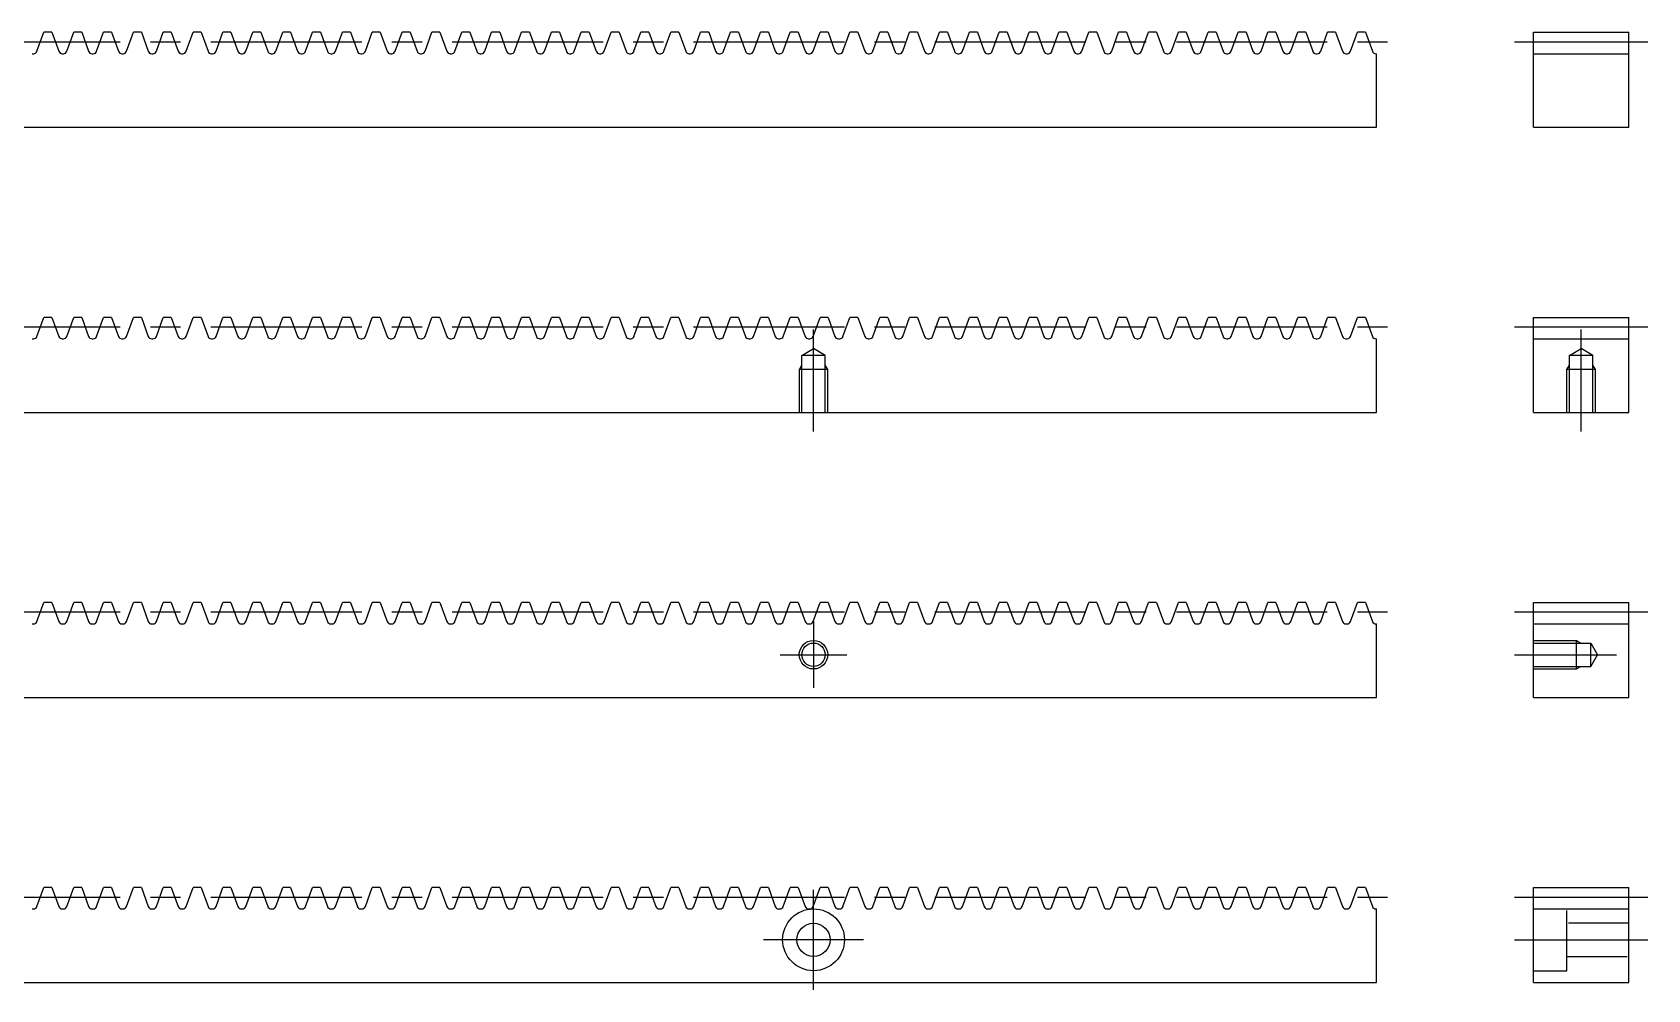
# Model space of a CAD drawing. Extents: x 0 to 337, y -23 to 110.
# Drawn here: x 167 to 337, y 9.2 to 110 of the extents above; entities that cross this region are included whole.
import ezdxf

# ---------------------------------------------------------------- set-up
doc = ezdxf.new("R2010")
doc.units = 0
doc.header["$LTSCALE"] = 0.5
doc.linetypes.add('CENTER', pattern=[50.8, 31.75, -6.35, 6.35, -6.35])
doc.linetypes.add('DASHED', pattern=[19.05, 12.7, -6.35])
for name, color, linetype in [('MSM_CENTER', 1, 'CENTER'), ('MSM_CONTINUOUS', 7, 'CONTINUOUS'), ('MSM_DASHED', 4, 'DASHED'), ('MSM_NARROW', 5, 'CONTINUOUS')]:
    doc.layers.add(name, color=color, linetype=linetype)

msp = doc.modelspace()

# ---------------------------------------------------------------- linework, layer by layer
at = {"layer": 'MSM_CENTER'}
for p, q in [((8, 109), (310.45, 109)), ((323, 109), (337, 109)), ((8, 79), (310.45, 79)), ((249.22, 68), (249.22, 78.71)), ((323, 79), (337, 79)), ((330, 68), (330, 78.71)), ((8, 49), (310.45, 49)), ((249.22, 48), (249.22, 41)), ((323, 49), (337, 49)), ((245.72, 44.5), (252.72, 44.5)), ((323, 44.5), (333.71, 44.5)), ((8, 19), (310.45, 19)), ((249.22, 9.25), (249.22, 19.75)), ((323, 19), (337, 19)), ((254.47, 14.5), (243.97, 14.5)), ((323, 14.5), (337, 14.5))]:
    msp.add_line(p, q, dxfattribs=at)
at = {"layer": 'MSM_CONTINUOUS'}
for p, q in [((167.5, 108), (168.23, 110)), ((169.07, 110), (168.23, 110)), ((169.07, 110), (169.8, 108)), ((170.64, 108), (171.37, 110)), ((172.21, 110), (171.37, 110)), ((172.21, 110), (172.94, 108)), ((173.78, 108), (174.51, 110)), ((175.35, 110), (174.51, 110)), ((175.35, 110), (176.08, 108)), ((176.93, 108), (177.65, 110)), ((178.5, 110), (177.65, 110)), ((178.5, 110), (179.22, 108)), ((180.07, 108), (180.79, 110)), ((181.64, 110), (180.79, 110)), ((181.64, 110), (182.37, 108)), ((183.21, 108), (183.94, 110)), ((184.78, 110), (183.94, 110)), ((184.78, 110), (185.51, 108)), ((186.35, 108), (187.08, 110)), ((187.92, 110), (187.08, 110)), ((187.92, 110), (188.65, 108)), ((189.49, 108), (190.22, 110)), ((191.06, 110), (190.22, 110)), ((191.06, 110), (191.79, 108)), ((192.63, 108), (193.36, 110)), ((194.2, 110), (193.36, 110)), ((194.2, 110), (194.93, 108)), ((195.77, 108), (196.5, 110)), ((197.35, 110), (196.5, 110)), ((197.35, 110), (198.07, 108)), ((198.92, 108), (199.64, 110)), ((200.49, 110), (199.64, 110)), ((200.49, 110), (201.22, 108)), ((202.06, 108), (202.79, 110)), ((203.63, 110), (202.79, 110)), ((203.63, 110), (204.36, 108)), ((205.2, 108), (205.93, 110)), ((206.77, 110), (205.93, 110)), ((206.77, 110), (207.5, 108)), ((208.34, 108), (209.07, 110)), ((209.91, 110), (209.07, 110)), ((209.91, 110), (210.64, 108)), ((211.48, 108), (212.21, 110)), ((213.05, 110), (212.21, 110)), ((213.05, 110), (213.78, 108)), ((214.62, 108), (215.35, 110)), ((216.2, 110), (215.35, 110)), ((216.2, 110), (216.92, 108)), ((217.77, 108), (218.49, 110)), ((219.34, 110), (218.49, 110)), ((219.34, 110), (220.06, 108)), ((220.91, 108), (221.64, 110)), ((222.48, 110), (221.64, 110)), ((222.48, 110), (223.21, 108)), ((224.05, 108), (224.78, 110)), ((225.62, 110), (224.78, 110)), ((225.62, 110), (226.35, 108)), ((227.19, 108), (227.92, 110)), ((228.76, 110), (227.92, 110)), ((228.76, 110), (229.49, 108)), ((230.33, 108), (231.06, 110)), ((231.9, 110), (231.06, 110)), ((231.9, 110), (232.63, 108)), ((233.47, 108), (234.2, 110)), ((235.04, 110), (234.2, 110)), ((235.04, 110), (235.77, 108)), ((236.62, 108), (237.34, 110)), ((238.19, 110), (237.34, 110)), ((238.19, 110), (238.91, 108)), ((239.76, 108), (240.49, 110)), ((241.33, 110), (240.49, 110)), ((241.33, 110), (242.06, 108)), ((242.9, 108), (243.63, 110)), ((244.47, 110), (243.63, 110)), ((244.47, 110), (245.2, 108)), ((246.04, 108), (246.77, 110)), ((247.61, 110), (246.77, 110)), ((247.61, 110), (248.34, 108)), ((249.18, 108), (249.91, 110)), ((250.75, 110), (249.91, 110)), ((250.75, 110), (251.48, 108)), ((252.32, 108), (253.05, 110)), ((253.89, 110), (253.05, 110)), ((253.89, 110), (254.62, 108)), ((255.47, 108), (256.19, 110)), ((257.04, 110), (256.19, 110)), ((257.04, 110), (257.76, 108)), ((258.61, 108), (259.33, 110)), ((260.18, 110), (259.33, 110)), ((260.18, 110), (260.91, 108)), ((261.75, 108), (262.48, 110)), ((263.32, 110), (262.48, 110)), ((263.32, 110), (264.05, 108)), ((264.89, 108), (265.62, 110)), ((266.46, 110), (265.62, 110)), ((266.46, 110), (267.19, 108)), ((268.03, 108), (268.76, 110)), ((269.6, 110), (268.76, 110)), ((269.6, 110), (270.33, 108)), ((271.17, 108), (271.9, 110)), ((272.74, 110), (271.9, 110)), ((272.74, 110), (273.47, 108)), ((274.31, 108), (275.04, 110)), ((275.89, 110), (275.04, 110)), ((275.89, 110), (276.61, 108)), ((277.46, 108), (278.18, 110)), ((279.03, 110), (278.18, 110)), ((279.03, 110), (279.76, 108)), ((280.6, 108), (281.33, 110)), ((282.17, 110), (281.33, 110)), ((282.17, 110), (282.9, 108)), ((283.74, 108), (284.47, 110)), ((285.31, 110), (284.47, 110)), ((285.31, 110), (286.04, 108)), ((286.88, 108), (287.61, 110)), ((288.45, 110), (287.61, 110)), ((288.45, 110), (289.18, 108)), ((290.02, 108), (290.75, 110)), ((291.59, 110), (290.75, 110)), ((291.59, 110), (292.32, 108)), ((293.16, 108), (293.89, 110)), ((294.74, 110), (293.89, 110)), ((294.74, 110), (295.46, 108)), ((296.31, 108), (297.03, 110)), ((297.88, 110), (297.03, 110)), ((297.88, 110), (298.6, 108)), ((299.45, 108), (300.18, 110)), ((301.02, 110), (300.18, 110)), ((301.02, 110), (301.75, 108)), ((302.59, 108), (303.32, 110)), ((304.16, 110), (303.32, 110)), ((304.16, 110), (304.89, 108)), ((305.73, 108), (306.46, 110)), ((307.3, 110), (306.46, 110)), ((307.3, 110), (308.03, 108)), ((325, 110), (335, 110)), ((325, 100), (325, 110)), ((335, 100), (335, 110)), ((167.01, 107.75), (167.14, 107.75)), ((170.16, 107.75), (170.28, 107.75)), ((173.3, 107.75), (173.43, 107.75)), ((176.44, 107.75), (176.57, 107.75)), ((179.58, 107.75), (179.71, 107.75)), ((182.72, 107.75), (182.85, 107.75)), ((185.86, 107.75), (185.99, 107.75)), ((189.01, 107.75), (189.13, 107.75)), ((192.15, 107.75), (192.28, 107.75)), ((195.29, 107.75), (195.42, 107.75)), ((198.43, 107.75), (198.56, 107.75)), ((201.57, 107.75), (201.7, 107.75)), ((204.71, 107.75), (204.84, 107.75)), ((207.86, 107.75), (207.98, 107.75)), ((211, 107.75), (211.13, 107.75)), ((214.14, 107.75), (214.27, 107.75)), ((217.28, 107.75), (217.41, 107.75)), ((220.42, 107.75), (220.55, 107.75)), ((223.56, 107.75), (223.69, 107.75)), ((226.71, 107.75), (226.83, 107.75)), ((229.85, 107.75), (229.98, 107.75)), ((232.99, 107.75), (233.12, 107.75)), ((236.13, 107.75), (236.26, 107.75)), ((239.27, 107.75), (239.4, 107.75)), ((242.41, 107.75), (242.54, 107.75)), ((245.55, 107.75), (245.68, 107.75)), ((248.7, 107.75), (248.82, 107.75)), ((251.84, 107.75), (251.97, 107.75)), ((254.98, 107.75), (255.11, 107.75)), ((258.12, 107.75), (258.25, 107.75)), ((261.26, 107.75), (261.39, 107.75)), ((264.4, 107.75), (264.53, 107.75)), ((267.55, 107.75), (267.67, 107.75)), ((270.69, 107.75), (270.82, 107.75)), ((273.83, 107.75), (273.96, 107.75)), ((276.97, 107.75), (277.1, 107.75)), ((280.11, 107.75), (280.24, 107.75)), ((283.25, 107.75), (283.38, 107.75)), ((286.4, 107.75), (286.52, 107.75)), ((289.54, 107.75), (289.67, 107.75)), ((292.68, 107.75), (292.81, 107.75)), ((295.82, 107.75), (295.95, 107.75)), ((298.96, 107.75), (299.09, 107.75)), ((302.1, 107.75), (302.23, 107.75)), ((305.25, 107.75), (305.37, 107.75)), ((308.39, 107.75), (308.45, 107.75)), ((308.45, 100), (308.45, 107.75)), ((325, 107.75), (335, 107.75)), ((10, 100), (308.45, 100)), ((325, 100), (335, 100)), ((167.5, 78), (168.23, 80)), ((169.07, 80), (168.23, 80)), ((169.07, 80), (169.8, 78)), ((170.64, 78), (171.37, 80)), ((172.21, 80), (171.37, 80)), ((172.21, 80), (172.94, 78)), ((173.78, 78), (174.51, 80)), ((175.35, 80), (174.51, 80)), ((175.35, 80), (176.08, 78)), ((176.93, 78), (177.65, 80)), ((178.5, 80), (177.65, 80)), ((178.5, 80), (179.22, 78)), ((180.07, 78), (180.79, 80)), ((181.64, 80), (180.79, 80)), ((181.64, 80), (182.37, 78)), ((183.21, 78), (183.94, 80)), ((184.78, 80), (183.94, 80)), ((184.78, 80), (185.51, 78)), ((186.35, 78), (187.08, 80)), ((187.92, 80), (187.08, 80)), ((187.92, 80), (188.65, 78)), ((189.49, 78), (190.22, 80)), ((191.06, 80), (190.22, 80)), ((191.06, 80), (191.79, 78)), ((192.63, 78), (193.36, 80)), ((194.2, 80), (193.36, 80)), ((194.2, 80), (194.93, 78)), ((195.77, 78), (196.5, 80)), ((197.35, 80), (196.5, 80)), ((197.35, 80), (198.07, 78)), ((198.92, 78), (199.64, 80)), ((200.49, 80), (199.64, 80)), ((200.49, 80), (201.22, 78)), ((202.06, 78), (202.79, 80)), ((203.63, 80), (202.79, 80)), ((203.63, 80), (204.36, 78)), ((205.2, 78), (205.93, 80)), ((206.77, 80), (205.93, 80)), ((206.77, 80), (207.5, 78)), ((208.34, 78), (209.07, 80)), ((209.91, 80), (209.07, 80)), ((209.91, 80), (210.64, 78)), ((211.48, 78), (212.21, 80)), ((213.05, 80), (212.21, 80)), ((213.05, 80), (213.78, 78)), ((214.62, 78), (215.35, 80)), ((216.2, 80), (215.35, 80)), ((216.2, 80), (216.92, 78)), ((217.77, 78), (218.49, 80)), ((219.34, 80), (218.49, 80)), ((219.34, 80), (220.06, 78)), ((220.91, 78), (221.64, 80)), ((222.48, 80), (221.64, 80)), ((222.48, 80), (223.21, 78)), ((224.05, 78), (224.78, 80)), ((225.62, 80), (224.78, 80)), ((225.62, 80), (226.35, 78)), ((227.19, 78), (227.92, 80)), ((228.76, 80), (227.92, 80)), ((228.76, 80), (229.49, 78)), ((230.33, 78), (231.06, 80)), ((231.9, 80), (231.06, 80)), ((231.9, 80), (232.63, 78)), ((233.47, 78), (234.2, 80)), ((235.04, 80), (234.2, 80)), ((235.04, 80), (235.77, 78)), ((236.62, 78), (237.34, 80)), ((238.19, 80), (237.34, 80)), ((238.19, 80), (238.91, 78)), ((239.76, 78), (240.49, 80)), ((241.33, 80), (240.49, 80)), ((241.33, 80), (242.06, 78)), ((242.9, 78), (243.63, 80)), ((244.47, 80), (243.63, 80)), ((244.47, 80), (245.2, 78)), ((246.04, 78), (246.77, 80)), ((247.61, 80), (246.77, 80)), ((247.61, 80), (248.34, 78)), ((249.18, 78), (249.91, 80)), ((250.75, 80), (249.91, 80)), ((250.75, 80), (251.48, 78)), ((252.32, 78), (253.05, 80)), ((253.89, 80), (253.05, 80)), ((253.89, 80), (254.62, 78)), ((255.47, 78), (256.19, 80)), ((257.04, 80), (256.19, 80)), ((257.04, 80), (257.76, 78)), ((258.61, 78), (259.33, 80)), ((260.18, 80), (259.33, 80)), ((260.18, 80), (260.91, 78)), ((261.75, 78), (262.48, 80)), ((263.32, 80), (262.48, 80)), ((263.32, 80), (264.05, 78)), ((264.89, 78), (265.62, 80)), ((266.46, 80), (265.62, 80)), ((266.46, 80), (267.19, 78)), ((268.03, 78), (268.76, 80)), ((269.6, 80), (268.76, 80)), ((269.6, 80), (270.33, 78)), ((271.17, 78), (271.9, 80)), ((272.74, 80), (271.9, 80)), ((272.74, 80), (273.47, 78)), ((274.31, 78), (275.04, 80)), ((275.89, 80), (275.04, 80)), ((275.89, 80), (276.61, 78)), ((277.46, 78), (278.18, 80)), ((279.03, 80), (278.18, 80)), ((279.03, 80), (279.76, 78)), ((280.6, 78), (281.33, 80)), ((282.17, 80), (281.33, 80)), ((282.17, 80), (282.9, 78)), ((283.74, 78), (284.47, 80)), ((285.31, 80), (284.47, 80)), ((285.31, 80), (286.04, 78)), ((286.88, 78), (287.61, 80)), ((288.45, 80), (287.61, 80)), ((288.45, 80), (289.18, 78)), ((290.02, 78), (290.75, 80)), ((291.59, 80), (290.75, 80)), ((291.59, 80), (292.32, 78)), ((293.16, 78), (293.89, 80)), ((294.74, 80), (293.89, 80)), ((294.74, 80), (295.46, 78)), ((296.31, 78), (297.03, 80)), ((297.88, 80), (297.03, 80)), ((297.88, 80), (298.6, 78)), ((299.45, 78), (300.18, 80)), ((301.02, 80), (300.18, 80)), ((301.02, 80), (301.75, 78)), ((302.59, 78), (303.32, 80)), ((304.16, 80), (303.32, 80)), ((304.16, 80), (304.89, 78)), ((305.73, 78), (306.46, 80)), ((307.3, 80), (306.46, 80)), ((307.3, 80), (308.03, 78)), ((325, 80), (335, 80)), ((325, 70), (325, 80)), ((335, 70), (335, 80)), ((167.01, 77.75), (167.14, 77.75)), ((170.16, 77.75), (170.28, 77.75)), ((173.3, 77.75), (173.43, 77.75)), ((176.44, 77.75), (176.57, 77.75)), ((179.58, 77.75), (179.71, 77.75)), ((182.72, 77.75), (182.85, 77.75)), ((185.86, 77.75), (185.99, 77.75)), ((189.01, 77.75), (189.13, 77.75)), ((192.15, 77.75), (192.28, 77.75)), ((195.29, 77.75), (195.42, 77.75)), ((198.43, 77.75), (198.56, 77.75)), ((201.57, 77.75), (201.7, 77.75)), ((204.71, 77.75), (204.84, 77.75)), ((207.86, 77.75), (207.98, 77.75)), ((211, 77.75), (211.13, 77.75)), ((214.14, 77.75), (214.27, 77.75)), ((217.28, 77.75), (217.41, 77.75)), ((220.42, 77.75), (220.55, 77.75)), ((223.56, 77.75), (223.69, 77.75)), ((226.71, 77.75), (226.83, 77.75)), ((229.85, 77.75), (229.98, 77.75)), ((232.99, 77.75), (233.12, 77.75)), ((236.13, 77.75), (236.26, 77.75)), ((239.27, 77.75), (239.4, 77.75)), ((242.41, 77.75), (242.54, 77.75)), ((245.55, 77.75), (245.68, 77.75)), ((248.7, 77.75), (248.82, 77.75)), ((251.84, 77.75), (251.97, 77.75)), ((254.98, 77.75), (255.11, 77.75)), ((258.12, 77.75), (258.25, 77.75)), ((261.26, 77.75), (261.39, 77.75)), ((264.4, 77.75), (264.53, 77.75)), ((267.55, 77.75), (267.67, 77.75)), ((270.69, 77.75), (270.82, 77.75)), ((273.83, 77.75), (273.96, 77.75)), ((276.97, 77.75), (277.1, 77.75)), ((280.11, 77.75), (280.24, 77.75)), ((283.25, 77.75), (283.38, 77.75)), ((286.4, 77.75), (286.52, 77.75)), ((289.54, 77.75), (289.67, 77.75)), ((292.68, 77.75), (292.81, 77.75)), ((295.82, 77.75), (295.95, 77.75)), ((298.96, 77.75), (299.09, 77.75)), ((302.1, 77.75), (302.23, 77.75)), ((305.25, 77.75), (305.37, 77.75)), ((308.39, 77.75), (308.45, 77.75)), ((308.45, 70), (308.45, 77.75)), ((325, 77.75), (335, 77.75)), ((10, 70), (308.45, 70)), ((325, 70), (335, 70)), ((167.5, 48), (168.23, 50)), ((169.07, 50), (168.23, 50)), ((169.07, 50), (169.8, 48)), ((170.64, 48), (171.37, 50)), ((172.21, 50), (171.37, 50)), ((172.21, 50), (172.94, 48)), ((173.78, 48), (174.51, 50)), ((175.35, 50), (174.51, 50)), ((175.35, 50), (176.08, 48)), ((176.93, 48), (177.65, 50)), ((178.5, 50), (177.65, 50)), ((178.5, 50), (179.22, 48)), ((180.07, 48), (180.79, 50)), ((181.64, 50), (180.79, 50)), ((181.64, 50), (182.37, 48)), ((183.21, 48), (183.94, 50)), ((184.78, 50), (183.94, 50)), ((184.78, 50), (185.51, 48)), ((186.35, 48), (187.08, 50)), ((187.92, 50), (187.08, 50)), ((187.92, 50), (188.65, 48)), ((189.49, 48), (190.22, 50)), ((191.06, 50), (190.22, 50)), ((191.06, 50), (191.79, 48)), ((192.63, 48), (193.36, 50)), ((194.2, 50), (193.36, 50)), ((194.2, 50), (194.93, 48)), ((195.77, 48), (196.5, 50)), ((197.35, 50), (196.5, 50)), ((197.35, 50), (198.07, 48)), ((198.92, 48), (199.64, 50)), ((200.49, 50), (199.64, 50)), ((200.49, 50), (201.22, 48)), ((202.06, 48), (202.79, 50)), ((203.63, 50), (202.79, 50)), ((203.63, 50), (204.36, 48)), ((205.2, 48), (205.93, 50)), ((206.77, 50), (205.93, 50)), ((206.77, 50), (207.5, 48)), ((208.34, 48), (209.07, 50)), ((209.91, 50), (209.07, 50)), ((209.91, 50), (210.64, 48)), ((211.48, 48), (212.21, 50)), ((213.05, 50), (212.21, 50)), ((213.05, 50), (213.78, 48)), ((214.62, 48), (215.35, 50)), ((216.2, 50), (215.35, 50)), ((216.2, 50), (216.92, 48)), ((217.77, 48), (218.49, 50)), ((219.34, 50), (218.49, 50)), ((219.34, 50), (220.06, 48)), ((220.91, 48), (221.64, 50)), ((222.48, 50), (221.64, 50)), ((222.48, 50), (223.21, 48)), ((224.05, 48), (224.78, 50)), ((225.62, 50), (224.78, 50)), ((225.62, 50), (226.35, 48)), ((227.19, 48), (227.92, 50)), ((228.76, 50), (227.92, 50)), ((228.76, 50), (229.49, 48)), ((230.33, 48), (231.06, 50)), ((231.9, 50), (231.06, 50)), ((231.9, 50), (232.63, 48)), ((233.47, 48), (234.2, 50)), ((235.04, 50), (234.2, 50)), ((235.04, 50), (235.77, 48)), ((236.62, 48), (237.34, 50)), ((238.19, 50), (237.34, 50)), ((238.19, 50), (238.91, 48)), ((239.76, 48), (240.49, 50)), ((241.33, 50), (240.49, 50)), ((241.33, 50), (242.06, 48)), ((242.9, 48), (243.63, 50)), ((244.47, 50), (243.63, 50)), ((244.47, 50), (245.2, 48)), ((246.04, 48), (246.77, 50)), ((247.61, 50), (246.77, 50)), ((247.61, 50), (248.34, 48)), ((249.18, 48), (249.91, 50)), ((250.75, 50), (249.91, 50)), ((250.75, 50), (251.48, 48)), ((252.32, 48), (253.05, 50)), ((253.89, 50), (253.05, 50)), ((253.89, 50), (254.62, 48)), ((255.47, 48), (256.19, 50)), ((257.04, 50), (256.19, 50)), ((257.04, 50), (257.76, 48)), ((258.61, 48), (259.33, 50)), ((260.18, 50), (259.33, 50)), ((260.18, 50), (260.91, 48)), ((261.75, 48), (262.48, 50)), ((263.32, 50), (262.48, 50)), ((263.32, 50), (264.05, 48)), ((264.89, 48), (265.62, 50)), ((266.46, 50), (265.62, 50)), ((266.46, 50), (267.19, 48)), ((268.03, 48), (268.76, 50)), ((269.6, 50), (268.76, 50)), ((269.6, 50), (270.33, 48)), ((271.17, 48), (271.9, 50)), ((272.74, 50), (271.9, 50)), ((272.74, 50), (273.47, 48)), ((274.31, 48), (275.04, 50)), ((275.89, 50), (275.04, 50)), ((275.89, 50), (276.61, 48)), ((277.46, 48), (278.18, 50)), ((279.03, 50), (278.18, 50)), ((279.03, 50), (279.76, 48)), ((280.6, 48), (281.33, 50)), ((282.17, 50), (281.33, 50)), ((282.17, 50), (282.9, 48)), ((283.74, 48), (284.47, 50)), ((285.31, 50), (284.47, 50)), ((285.31, 50), (286.04, 48)), ((286.88, 48), (287.61, 50)), ((288.45, 50), (287.61, 50)), ((288.45, 50), (289.18, 48)), ((290.02, 48), (290.75, 50)), ((291.59, 50), (290.75, 50)), ((291.59, 50), (292.32, 48)), ((293.16, 48), (293.89, 50)), ((294.74, 50), (293.89, 50)), ((294.74, 50), (295.46, 48)), ((296.31, 48), (297.03, 50)), ((297.88, 50), (297.03, 50)), ((297.88, 50), (298.6, 48)), ((299.45, 48), (300.18, 50)), ((301.02, 50), (300.18, 50)), ((301.02, 50), (301.75, 48)), ((302.59, 48), (303.32, 50)), ((304.16, 50), (303.32, 50)), ((304.16, 50), (304.89, 48)), ((305.73, 48), (306.46, 50)), ((307.3, 50), (306.46, 50)), ((307.3, 50), (308.03, 48)), ((325, 50), (335, 50)), ((325, 40), (325, 50)), ((335, 40), (335, 50)), ((167.01, 47.75), (167.14, 47.75)), ((170.16, 47.75), (170.28, 47.75)), ((173.3, 47.75), (173.43, 47.75)), ((176.44, 47.75), (176.57, 47.75)), ((179.58, 47.75), (179.71, 47.75)), ((182.72, 47.75), (182.85, 47.75)), ((185.86, 47.75), (185.99, 47.75)), ((189.01, 47.75), (189.13, 47.75)), ((192.15, 47.75), (192.28, 47.75)), ((195.29, 47.75), (195.42, 47.75)), ((198.43, 47.75), (198.56, 47.75)), ((201.57, 47.75), (201.7, 47.75)), ((204.71, 47.75), (204.84, 47.75)), ((207.86, 47.75), (207.98, 47.75)), ((211, 47.75), (211.13, 47.75)), ((214.14, 47.75), (214.27, 47.75)), ((217.28, 47.75), (217.41, 47.75)), ((220.42, 47.75), (220.55, 47.75)), ((223.56, 47.75), (223.69, 47.75)), ((226.71, 47.75), (226.83, 47.75)), ((229.85, 47.75), (229.98, 47.75)), ((232.99, 47.75), (233.12, 47.75)), ((236.13, 47.75), (236.26, 47.75)), ((239.27, 47.75), (239.4, 47.75)), ((242.41, 47.75), (242.54, 47.75)), ((245.55, 47.75), (245.68, 47.75)), ((248.7, 47.75), (248.82, 47.75)), ((251.84, 47.75), (251.97, 47.75)), ((254.98, 47.75), (255.11, 47.75)), ((258.12, 47.75), (258.25, 47.75)), ((261.26, 47.75), (261.39, 47.75)), ((264.4, 47.75), (264.53, 47.75)), ((267.55, 47.75), (267.67, 47.75)), ((270.69, 47.75), (270.82, 47.75)), ((273.83, 47.75), (273.96, 47.75)), ((276.97, 47.75), (277.1, 47.75)), ((280.11, 47.75), (280.24, 47.75)), ((283.25, 47.75), (283.38, 47.75)), ((286.4, 47.75), (286.52, 47.75)), ((289.54, 47.75), (289.67, 47.75)), ((292.68, 47.75), (292.81, 47.75)), ((295.82, 47.75), (295.95, 47.75)), ((298.96, 47.75), (299.09, 47.75)), ((302.1, 47.75), (302.23, 47.75)), ((305.25, 47.75), (305.37, 47.75)), ((308.39, 47.75), (308.45, 47.75)), ((308.45, 40), (308.45, 47.75)), ((325, 47.75), (335, 47.75)), ((10, 40), (308.45, 40)), ((325, 40), (335, 40)), ((167.5, 18), (168.23, 20)), ((169.07, 20), (168.23, 20)), ((169.07, 20), (169.8, 18)), ((170.64, 18), (171.37, 20)), ((172.21, 20), (171.37, 20)), ((172.21, 20), (172.94, 18)), ((173.78, 18), (174.51, 20)), ((175.35, 20), (174.51, 20)), ((175.35, 20), (176.08, 18)), ((176.93, 18), (177.65, 20)), ((178.5, 20), (177.65, 20)), ((178.5, 20), (179.22, 18)), ((180.07, 18), (180.79, 20)), ((181.64, 20), (180.79, 20)), ((181.64, 20), (182.37, 18)), ((183.21, 18), (183.94, 20)), ((184.78, 20), (183.94, 20)), ((184.78, 20), (185.51, 18)), ((186.35, 18), (187.08, 20)), ((187.92, 20), (187.08, 20)), ((187.92, 20), (188.65, 18)), ((189.49, 18), (190.22, 20)), ((191.06, 20), (190.22, 20)), ((191.06, 20), (191.79, 18)), ((192.63, 18), (193.36, 20)), ((194.2, 20), (193.36, 20)), ((194.2, 20), (194.93, 18)), ((195.77, 18), (196.5, 20)), ((197.35, 20), (196.5, 20)), ((197.35, 20), (198.07, 18)), ((198.92, 18), (199.64, 20)), ((200.49, 20), (199.64, 20)), ((200.49, 20), (201.22, 18)), ((202.06, 18), (202.79, 20)), ((203.63, 20), (202.79, 20)), ((203.63, 20), (204.36, 18)), ((205.2, 18), (205.93, 20)), ((206.77, 20), (205.93, 20)), ((206.77, 20), (207.5, 18)), ((208.34, 18), (209.07, 20)), ((209.91, 20), (209.07, 20)), ((209.91, 20), (210.64, 18)), ((211.48, 18), (212.21, 20)), ((213.05, 20), (212.21, 20)), ((213.05, 20), (213.78, 18)), ((214.62, 18), (215.35, 20)), ((216.2, 20), (215.35, 20)), ((216.2, 20), (216.92, 18)), ((217.77, 18), (218.49, 20)), ((219.34, 20), (218.49, 20)), ((219.34, 20), (220.06, 18)), ((220.91, 18), (221.64, 20)), ((222.48, 20), (221.64, 20)), ((222.48, 20), (223.21, 18)), ((224.05, 18), (224.78, 20)), ((225.62, 20), (224.78, 20)), ((225.62, 20), (226.35, 18)), ((227.19, 18), (227.92, 20)), ((228.76, 20), (227.92, 20)), ((228.76, 20), (229.49, 18)), ((230.33, 18), (231.06, 20)), ((231.9, 20), (231.06, 20)), ((231.9, 20), (232.63, 18)), ((233.47, 18), (234.2, 20)), ((235.04, 20), (234.2, 20)), ((235.04, 20), (235.77, 18)), ((236.62, 18), (237.34, 20)), ((238.19, 20), (237.34, 20)), ((238.19, 20), (238.91, 18)), ((239.76, 18), (240.49, 20)), ((241.33, 20), (240.49, 20)), ((241.33, 20), (242.06, 18)), ((242.9, 18), (243.63, 20)), ((244.47, 20), (243.63, 20)), ((244.47, 20), (245.2, 18)), ((246.04, 18), (246.77, 20)), ((247.61, 20), (246.77, 20)), ((247.61, 20), (248.34, 18)), ((249.18, 18), (249.91, 20)), ((250.75, 20), (249.91, 20)), ((250.75, 20), (251.48, 18)), ((252.32, 18), (253.05, 20)), ((253.89, 20), (253.05, 20)), ((253.89, 20), (254.62, 18)), ((255.47, 18), (256.19, 20)), ((257.04, 20), (256.19, 20)), ((257.04, 20), (257.76, 18)), ((258.61, 18), (259.33, 20)), ((260.18, 20), (259.33, 20)), ((260.18, 20), (260.91, 18)), ((261.75, 18), (262.48, 20)), ((263.32, 20), (262.48, 20)), ((263.32, 20), (264.05, 18)), ((264.89, 18), (265.62, 20)), ((266.46, 20), (265.62, 20)), ((266.46, 20), (267.19, 18)), ((268.03, 18), (268.76, 20)), ((269.6, 20), (268.76, 20)), ((269.6, 20), (270.33, 18)), ((271.17, 18), (271.9, 20)), ((272.74, 20), (271.9, 20)), ((272.74, 20), (273.47, 18)), ((274.31, 18), (275.04, 20)), ((275.89, 20), (275.04, 20)), ((275.89, 20), (276.61, 18)), ((277.46, 18), (278.18, 20)), ((279.03, 20), (278.18, 20)), ((279.03, 20), (279.76, 18)), ((280.6, 18), (281.33, 20)), ((282.17, 20), (281.33, 20)), ((282.17, 20), (282.9, 18)), ((283.74, 18), (284.47, 20)), ((285.31, 20), (284.47, 20)), ((285.31, 20), (286.04, 18)), ((286.88, 18), (287.61, 20)), ((288.45, 20), (287.61, 20)), ((288.45, 20), (289.18, 18)), ((290.02, 18), (290.75, 20)), ((291.59, 20), (290.75, 20)), ((291.59, 20), (292.32, 18)), ((293.16, 18), (293.89, 20)), ((294.74, 20), (293.89, 20)), ((294.74, 20), (295.46, 18)), ((296.31, 18), (297.03, 20)), ((297.88, 20), (297.03, 20)), ((297.88, 20), (298.6, 18)), ((299.45, 18), (300.18, 20)), ((301.02, 20), (300.18, 20)), ((301.02, 20), (301.75, 18)), ((302.59, 18), (303.32, 20)), ((304.16, 20), (303.32, 20)), ((304.16, 20), (304.89, 18)), ((305.73, 18), (306.46, 20)), ((307.3, 20), (306.46, 20)), ((307.3, 20), (308.03, 18)), ((325, 20), (335, 20)), ((325, 10), (325, 20)), ((335, 10), (335, 20)), ((167.01, 17.75), (167.14, 17.75)), ((170.16, 17.75), (170.28, 17.75)), ((173.3, 17.75), (173.43, 17.75)), ((176.44, 17.75), (176.57, 17.75)), ((179.58, 17.75), (179.71, 17.75)), ((182.72, 17.75), (182.85, 17.75)), ((185.86, 17.75), (185.99, 17.75)), ((189.01, 17.75), (189.13, 17.75)), ((192.15, 17.75), (192.28, 17.75)), ((195.29, 17.75), (195.42, 17.75)), ((198.43, 17.75), (198.56, 17.75)), ((201.57, 17.75), (201.7, 17.75)), ((204.71, 17.75), (204.84, 17.75)), ((207.86, 17.75), (207.98, 17.75)), ((211, 17.75), (211.13, 17.75)), ((214.14, 17.75), (214.27, 17.75)), ((217.28, 17.75), (217.41, 17.75)), ((220.42, 17.75), (220.55, 17.75)), ((223.56, 17.75), (223.69, 17.75)), ((226.71, 17.75), (226.83, 17.75)), ((229.85, 17.75), (229.98, 17.75)), ((232.99, 17.75), (233.12, 17.75)), ((236.13, 17.75), (236.26, 17.75)), ((239.27, 17.75), (239.4, 17.75)), ((242.41, 17.75), (242.54, 17.75)), ((245.55, 17.75), (245.68, 17.75)), ((248.7, 17.75), (248.82, 17.75)), ((251.84, 17.75), (251.97, 17.75)), ((254.98, 17.75), (255.11, 17.75)), ((258.12, 17.75), (258.25, 17.75)), ((261.26, 17.75), (261.39, 17.75)), ((264.4, 17.75), (264.53, 17.75)), ((267.55, 17.75), (267.67, 17.75)), ((270.69, 17.75), (270.82, 17.75)), ((273.83, 17.75), (273.96, 17.75)), ((276.97, 17.75), (277.1, 17.75)), ((280.11, 17.75), (280.24, 17.75)), ((283.25, 17.75), (283.38, 17.75)), ((286.4, 17.75), (286.52, 17.75)), ((289.54, 17.75), (289.67, 17.75)), ((292.68, 17.75), (292.81, 17.75)), ((295.82, 17.75), (295.95, 17.75)), ((298.96, 17.75), (299.09, 17.75)), ((302.1, 17.75), (302.23, 17.75)), ((305.25, 17.75), (305.37, 17.75)), ((308.39, 17.75), (308.45, 17.75)), ((308.45, 10), (308.45, 17.75)), ((325, 17.75), (335, 17.75)), ((10, 10), (308.45, 10)), ((325, 10), (335, 10))]:
    msp.add_line(p, q, dxfattribs=at)
for centre, radius in [((249.22, 44.5), 1.23), ((249.22, 14.5), 3.25), ((249.22, 14.5), 1.75)]:
    msp.add_circle(centre, radius, dxfattribs=at)
for centre, start, end in [((167.14, 108.13), 270, 340), ((170.16, 108.13), 200, 270), ((170.28, 108.13), 270, 340), ((173.3, 108.13), 200, 270), ((173.43, 108.13), 270, 340), ((176.44, 108.13), 200, 270), ((176.57, 108.13), 270, 340), ((179.58, 108.13), 200, 270), ((179.71, 108.13), 270, 340), ((182.72, 108.13), 200, 270), ((182.85, 108.13), 270, 340), ((185.86, 108.13), 200, 270), ((185.99, 108.13), 270, 340), ((189.01, 108.13), 200, 270), ((189.13, 108.13), 270, 340), ((192.15, 108.13), 200, 270), ((192.28, 108.13), 270, 340), ((195.29, 108.13), 200, 270), ((195.42, 108.13), 270, 340), ((198.43, 108.13), 200, 270), ((198.56, 108.13), 270, 340), ((201.57, 108.13), 200, 270), ((201.7, 108.13), 270, 340), ((204.71, 108.13), 200, 270), ((204.84, 108.13), 270, 340), ((207.86, 108.13), 200, 270), ((207.98, 108.13), 270, 340), ((211, 108.13), 200, 270), ((211.13, 108.13), 270, 340), ((214.14, 108.13), 200, 270), ((214.27, 108.13), 270, 340), ((217.28, 108.13), 200, 270), ((217.41, 108.13), 270, 340), ((220.42, 108.13), 200, 270), ((220.55, 108.13), 270, 340), ((223.56, 108.13), 200, 270), ((223.69, 108.13), 270, 340), ((226.71, 108.13), 200, 270), ((226.83, 108.13), 270, 340), ((229.85, 108.13), 200, 270), ((229.98, 108.13), 270, 340), ((232.99, 108.13), 200, 270), ((233.12, 108.13), 270, 340), ((236.13, 108.13), 200, 270), ((236.26, 108.13), 270, 340), ((239.27, 108.13), 200, 270), ((239.4, 108.13), 270, 340), ((242.41, 108.13), 200, 270), ((242.54, 108.13), 270, 340), ((245.55, 108.13), 200, 270), ((245.68, 108.13), 270, 340), ((248.7, 108.13), 200, 270), ((248.82, 108.13), 270, 340), ((251.84, 108.13), 200, 270), ((251.97, 108.13), 270, 340), ((254.98, 108.13), 200, 270), ((255.11, 108.13), 270, 340), ((258.12, 108.13), 200, 270), ((258.25, 108.13), 270, 340), ((261.26, 108.13), 200, 270), ((261.39, 108.13), 270, 340), ((264.4, 108.13), 200, 270), ((264.53, 108.13), 270, 340), ((267.55, 108.13), 200, 270), ((267.67, 108.13), 270, 340), ((270.69, 108.13), 200, 270), ((270.82, 108.13), 270, 340), ((273.83, 108.13), 200, 270), ((273.96, 108.13), 270, 340), ((276.97, 108.13), 200, 270), ((277.1, 108.13), 270, 340), ((280.11, 108.13), 200, 270), ((280.24, 108.13), 270, 340), ((283.25, 108.13), 200, 270), ((283.38, 108.13), 270, 340), ((286.4, 108.13), 200, 270), ((286.52, 108.13), 270, 340), ((289.54, 108.13), 200, 270), ((289.67, 108.13), 270, 340), ((292.68, 108.13), 200, 270), ((292.81, 108.13), 270, 340), ((295.82, 108.13), 200, 270), ((295.95, 108.13), 270, 340), ((298.96, 108.13), 200, 270), ((299.09, 108.13), 270, 340), ((302.1, 108.13), 200, 270), ((302.23, 108.13), 270, 340), ((305.25, 108.13), 200, 270), ((305.37, 108.13), 270, 340), ((308.39, 108.13), 200, 270), ((167.14, 78.13), 270, 340), ((170.16, 78.13), 200, 270), ((170.28, 78.13), 270, 340), ((173.3, 78.13), 200, 270), ((173.43, 78.13), 270, 340), ((176.44, 78.13), 200, 270), ((176.57, 78.13), 270, 340), ((179.58, 78.13), 200, 270), ((179.71, 78.13), 270, 340), ((182.72, 78.13), 200, 270), ((182.85, 78.13), 270, 340), ((185.86, 78.13), 200, 270), ((185.99, 78.13), 270, 340), ((189.01, 78.13), 200, 270), ((189.13, 78.13), 270, 340), ((192.15, 78.13), 200, 270), ((192.28, 78.13), 270, 340), ((195.29, 78.13), 200, 270), ((195.42, 78.13), 270, 340), ((198.43, 78.13), 200, 270), ((198.56, 78.13), 270, 340), ((201.57, 78.13), 200, 270), ((201.7, 78.13), 270, 340), ((204.71, 78.13), 200, 270), ((204.84, 78.13), 270, 340), ((207.86, 78.13), 200, 270), ((207.98, 78.13), 270, 340), ((211, 78.13), 200, 270), ((211.13, 78.13), 270, 340), ((214.14, 78.13), 200, 270), ((214.27, 78.13), 270, 340), ((217.28, 78.13), 200, 270), ((217.41, 78.13), 270, 340), ((220.42, 78.13), 200, 270), ((220.55, 78.13), 270, 340), ((223.56, 78.13), 200, 270), ((223.69, 78.13), 270, 340), ((226.71, 78.13), 200, 270), ((226.83, 78.13), 270, 340), ((229.85, 78.13), 200, 270), ((229.98, 78.13), 270, 340), ((232.99, 78.13), 200, 270), ((233.12, 78.13), 270, 340), ((236.13, 78.13), 200, 270), ((236.26, 78.13), 270, 340), ((239.27, 78.13), 200, 270), ((239.4, 78.13), 270, 340), ((242.41, 78.13), 200, 270), ((242.54, 78.13), 270, 340), ((245.55, 78.13), 200, 270), ((245.68, 78.13), 270, 340), ((248.7, 78.13), 200, 270), ((248.82, 78.13), 270, 340), ((251.84, 78.13), 200, 270), ((251.97, 78.13), 270, 340), ((254.98, 78.13), 200, 270), ((255.11, 78.13), 270, 340), ((258.12, 78.13), 200, 270), ((258.25, 78.13), 270, 340), ((261.26, 78.13), 200, 270), ((261.39, 78.13), 270, 340), ((264.4, 78.13), 200, 270), ((264.53, 78.13), 270, 340), ((267.55, 78.13), 200, 270), ((267.67, 78.13), 270, 340), ((270.69, 78.13), 200, 270), ((270.82, 78.13), 270, 340), ((273.83, 78.13), 200, 270), ((273.96, 78.13), 270, 340), ((276.97, 78.13), 200, 270), ((277.1, 78.13), 270, 340), ((280.11, 78.13), 200, 270), ((280.24, 78.13), 270, 340), ((283.25, 78.13), 200, 270), ((283.38, 78.13), 270, 340), ((286.4, 78.13), 200, 270), ((286.52, 78.13), 270, 340), ((289.54, 78.13), 200, 270), ((289.67, 78.13), 270, 340), ((292.68, 78.13), 200, 270), ((292.81, 78.13), 270, 340), ((295.82, 78.13), 200, 270), ((295.95, 78.13), 270, 340), ((298.96, 78.13), 200, 270), ((299.09, 78.13), 270, 340), ((302.1, 78.13), 200, 270), ((302.23, 78.13), 270, 340), ((305.25, 78.13), 200, 270), ((305.37, 78.13), 270, 340), ((308.39, 78.13), 200, 270), ((167.14, 48.13), 270, 340), ((170.16, 48.13), 200, 270), ((170.28, 48.13), 270, 340), ((173.3, 48.13), 200, 270), ((173.43, 48.13), 270, 340), ((176.44, 48.13), 200, 270), ((176.57, 48.13), 270, 340), ((179.58, 48.13), 200, 270), ((179.71, 48.13), 270, 340), ((182.72, 48.13), 200, 270), ((182.85, 48.13), 270, 340), ((185.86, 48.13), 200, 270), ((185.99, 48.13), 270, 340), ((189.01, 48.13), 200, 270), ((189.13, 48.13), 270, 340), ((192.15, 48.13), 200, 270), ((192.28, 48.13), 270, 340), ((195.29, 48.13), 200, 270), ((195.42, 48.13), 270, 340), ((198.43, 48.13), 200, 270), ((198.56, 48.13), 270, 340), ((201.57, 48.13), 200, 270), ((201.7, 48.13), 270, 340), ((204.71, 48.13), 200, 270), ((204.84, 48.13), 270, 340), ((207.86, 48.13), 200, 270), ((207.98, 48.13), 270, 340), ((211, 48.13), 200, 270), ((211.13, 48.13), 270, 340), ((214.14, 48.13), 200, 270), ((214.27, 48.13), 270, 340), ((217.28, 48.13), 200, 270), ((217.41, 48.13), 270, 340), ((220.42, 48.13), 200, 270), ((220.55, 48.13), 270, 340), ((223.56, 48.13), 200, 270), ((223.69, 48.13), 270, 340), ((226.71, 48.13), 200, 270), ((226.83, 48.13), 270, 340), ((229.85, 48.13), 200, 270), ((229.98, 48.13), 270, 340), ((232.99, 48.13), 200, 270), ((233.12, 48.13), 270, 340), ((236.13, 48.13), 200, 270), ((236.26, 48.13), 270, 340), ((239.27, 48.13), 200, 270), ((239.4, 48.13), 270, 340), ((242.41, 48.13), 200, 270), ((242.54, 48.13), 270, 340), ((245.55, 48.13), 200, 270), ((245.68, 48.13), 270, 340), ((248.7, 48.13), 200, 270), ((248.82, 48.13), 270, 340), ((251.84, 48.13), 200, 270), ((251.97, 48.13), 270, 340), ((254.98, 48.13), 200, 270), ((255.11, 48.13), 270, 340), ((258.12, 48.13), 200, 270), ((258.25, 48.13), 270, 340), ((261.26, 48.13), 200, 270), ((261.39, 48.13), 270, 340), ((264.4, 48.13), 200, 270), ((264.53, 48.13), 270, 340), ((267.55, 48.13), 200, 270), ((267.67, 48.13), 270, 340), ((270.69, 48.13), 200, 270), ((270.82, 48.13), 270, 340), ((273.83, 48.13), 200, 270), ((273.96, 48.13), 270, 340), ((276.97, 48.13), 200, 270), ((277.1, 48.13), 270, 340), ((280.11, 48.13), 200, 270), ((280.24, 48.13), 270, 340), ((283.25, 48.13), 200, 270), ((283.38, 48.13), 270, 340), ((286.4, 48.13), 200, 270), ((286.52, 48.13), 270, 340), ((289.54, 48.13), 200, 270), ((289.67, 48.13), 270, 340), ((292.68, 48.13), 200, 270), ((292.81, 48.13), 270, 340), ((295.82, 48.13), 200, 270), ((295.95, 48.13), 270, 340), ((298.96, 48.13), 200, 270), ((299.09, 48.13), 270, 340), ((302.1, 48.13), 200, 270), ((302.23, 48.13), 270, 340), ((305.25, 48.13), 200, 270), ((305.37, 48.13), 270, 340), ((308.39, 48.13), 200, 270), ((167.14, 18.13), 270, 340), ((170.16, 18.13), 200, 270), ((170.28, 18.13), 270, 340), ((173.3, 18.13), 200, 270), ((173.43, 18.13), 270, 340), ((176.44, 18.13), 200, 270), ((176.57, 18.13), 270, 340), ((179.58, 18.13), 200, 270), ((179.71, 18.13), 270, 340), ((182.72, 18.13), 200, 270), ((182.85, 18.13), 270, 340), ((185.86, 18.13), 200, 270), ((185.99, 18.13), 270, 340), ((189.01, 18.13), 200, 270), ((189.13, 18.13), 270, 340), ((192.15, 18.13), 200, 270), ((192.28, 18.13), 270, 340), ((195.29, 18.13), 200, 270), ((195.42, 18.13), 270, 340), ((198.43, 18.13), 200, 270), ((198.56, 18.13), 270, 340), ((201.57, 18.13), 200, 270), ((201.7, 18.13), 270, 340), ((204.71, 18.13), 200, 270), ((204.84, 18.13), 270, 340), ((207.86, 18.13), 200, 270), ((207.98, 18.13), 270, 340), ((211, 18.13), 200, 270), ((211.13, 18.13), 270, 340), ((214.14, 18.13), 200, 270), ((214.27, 18.13), 270, 340), ((217.28, 18.13), 200, 270), ((217.41, 18.13), 270, 340), ((220.42, 18.13), 200, 270), ((220.55, 18.13), 270, 340), ((223.56, 18.13), 200, 270), ((223.69, 18.13), 270, 340), ((226.71, 18.13), 200, 270), ((226.83, 18.13), 270, 340), ((229.85, 18.13), 200, 270), ((229.98, 18.13), 270, 340), ((232.99, 18.13), 200, 270), ((233.12, 18.13), 270, 340), ((236.13, 18.13), 200, 270), ((236.26, 18.13), 270, 340), ((239.27, 18.13), 200, 270), ((239.4, 18.13), 270, 340), ((242.41, 18.13), 200, 270), ((242.54, 18.13), 270, 340), ((245.55, 18.13), 200, 270), ((245.68, 18.13), 270, 340), ((248.7, 18.13), 200, 270), ((248.82, 18.13), 270, 340), ((251.84, 18.13), 200, 270), ((251.97, 18.13), 270, 340), ((254.98, 18.13), 200, 270), ((255.11, 18.13), 270, 340), ((258.12, 18.13), 200, 270), ((258.25, 18.13), 270, 340), ((261.26, 18.13), 200, 270), ((261.39, 18.13), 270, 340), ((264.4, 18.13), 200, 270), ((264.53, 18.13), 270, 340), ((267.55, 18.13), 200, 270), ((267.67, 18.13), 270, 340), ((270.69, 18.13), 200, 270), ((270.82, 18.13), 270, 340), ((273.83, 18.13), 200, 270), ((273.96, 18.13), 270, 340), ((276.97, 18.13), 200, 270), ((277.1, 18.13), 270, 340), ((280.11, 18.13), 200, 270), ((280.24, 18.13), 270, 340), ((283.25, 18.13), 200, 270), ((283.38, 18.13), 270, 340), ((286.4, 18.13), 200, 270), ((286.52, 18.13), 270, 340), ((289.54, 18.13), 200, 270), ((289.67, 18.13), 270, 340), ((292.68, 18.13), 200, 270), ((292.81, 18.13), 270, 340), ((295.82, 18.13), 200, 270), ((295.95, 18.13), 270, 340), ((298.96, 18.13), 200, 270), ((299.09, 18.13), 270, 340), ((302.1, 18.13), 200, 270), ((302.23, 18.13), 270, 340), ((305.25, 18.13), 200, 270), ((305.37, 18.13), 270, 340), ((308.39, 18.13), 200, 270)]:
    msp.add_arc(centre, 0.38, start, end, dxfattribs=at)
at = {"layer": 'MSM_DASHED'}
for p, q in [((248, 76), (249.22, 76.71)), ((250.45, 76), (249.22, 76.71)), ((328.77, 76), (330, 76.71)), ((331.23, 76), (330, 76.71)), ((247.73, 74.5), (248, 74.97)), ((250.45, 76), (248, 76)), ((248, 70), (248, 76)), ((250.45, 70), (250.45, 76)), ((250.73, 74.5), (250.45, 74.97)), ((328.5, 74.5), (328.77, 74.97)), ((331.23, 76), (328.77, 76)), ((328.77, 70), (328.77, 76)), ((331.23, 70), (331.23, 76)), ((331.5, 74.5), (331.23, 74.97)), ((250.73, 74.5), (247.73, 74.5)), ((247.73, 70), (247.73, 74.5)), ((250.73, 70), (250.73, 74.5)), ((331.5, 74.5), (328.5, 74.5)), ((328.5, 70), (328.5, 74.5)), ((331.5, 70), (331.5, 74.5)), ((325, 46), (329.5, 46)), ((329.5, 46), (329.97, 45.73)), ((329.5, 43), (329.5, 46)), ((325, 45.73), (331, 45.73)), ((331, 43.27), (331, 45.73)), ((331, 45.73), (331.71, 44.5)), ((331, 43.27), (331.71, 44.5)), ((325, 43.27), (331, 43.27)), ((325, 43), (329.5, 43)), ((329.5, 43), (329.97, 43.27)), ((328.5, 11.25), (328.5, 17.75)), ((335, 16.25), (328.5, 16.25)), ((328.5, 12.75), (335, 12.75)), ((325, 11.25), (328.5, 11.25))]:
    msp.add_line(p, q, dxfattribs=at)
at = {"layer": 'MSM_NARROW'}
msp.add_circle((249.22, 44.5), 1.5, dxfattribs=at)

doc.saveas('drawing.dxf')
